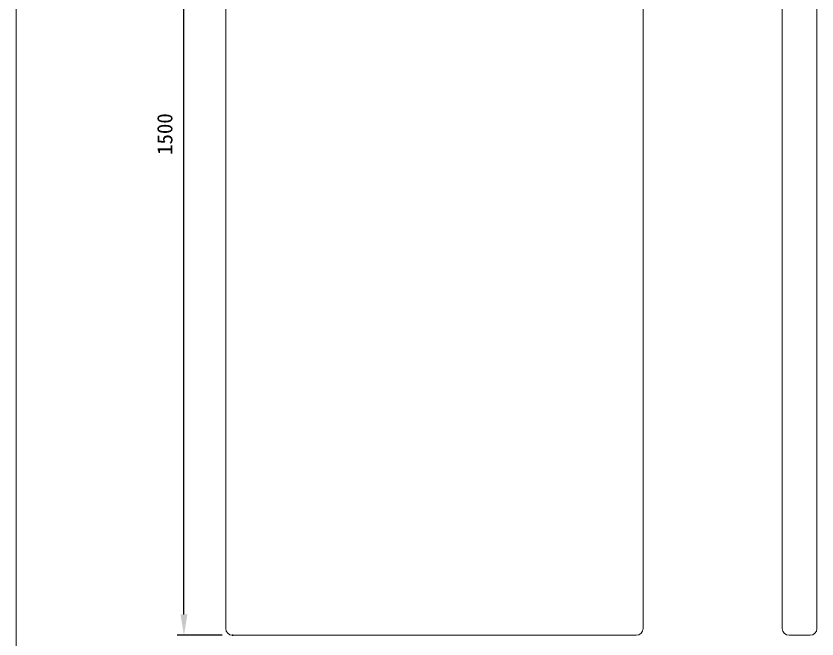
# Model space of a CAD drawing. Units: millimetres, scale not verified. Extents: x -203 to 203, y -143 to 143.
# Drawn here: x -198 to -82.9, y -92.4 to -2.9 of the extents above; entities that cross this region are included whole.
import ezdxf
from ezdxf.enums import TextEntityAlignment as Align

# ---------------------------------------------------------------- set-up
doc = ezdxf.new("R2010")
doc.units = ezdxf.units.MM
doc.header["$LTSCALE"] = 0.5
doc.header["$PDMODE"] = 32
doc.header["$PDSIZE"] = 0.1
for name, color, linetype, lineweight in [('0-1_DIMENSION_LINES$02_DIMENSI', 7, 'Continuous', 25), ('0-3_DIMENSION_LINES$03_LINES', 7, 'Continuous', 18), ('0-6_図面_FORMAT$01_WAKU$OUT_LINE', 6, 'Continuous', 18)]:
    doc.layers.add(name, color=color, linetype=linetype, lineweight=lineweight)
doc.layers.add('0-2_DEFPOINTS', color=7, linetype='Continuous')
doc.styles.add('ＭＳ ゴシック', font='')
doc.styles.get('ＭＳ ゴシック').set_extended_font_data('MS Gothic')

# ---------------------------------------------------------------- blocks, each defined once
blk = doc.blocks.new('D2')
at = {"layer": '0-1_DIMENSION_LINES$02_DIMENSI'}
for p, q in [((72.285, 119.203), (72.285, 407.204)), ((83.285, 113.204), (70.285, 113.204))]:
    blk.add_line(p, q, dxfattribs=at)
blk.add_solid([(71.285, 119.203), (73.285, 119.203), (72.285, 113.204)], dxfattribs=at)
at = {"layer": '0-2_DEFPOINTS'}
blk.add_point((86.285, 113.204), dxfattribs=at)
at = {"layer": '0-1_DIMENSION_LINES$02_DIMENSI', "style": 'ＭＳ ゴシック'}
blk.add_text('1500', height=4.399, rotation=90, dxfattribs=at).set_placement((70.285, 251.347), align=Align.BOTTOM_LEFT)

msp = doc.modelspace()

# ---------------------------------------------------------------- linework, layer by layer
at = {"layer": '0-3_DIMENSION_LINES$03_LINES'}
for p, q in [((-167.8576, 57.1018), (-167.8576, -90.8982)), ((-107.8576, -90.8982), (-107.8576, 57.1018)), ((-87.8576, 57.1018), (-87.8576, -90.8982)), ((-82.8576, -90.8982), (-82.8576, 57.1018)), ((-166.8576, -91.8982), (-108.8576, -91.8982)), ((-86.8576, -91.8982), (-83.8576, -91.8982))]:
    msp.add_line(p, q, dxfattribs=at)
for centre, start, end in [((-166.8576, -90.8982), 180, 270), ((-108.8576, -90.8982), 270, 0), ((-86.8576, -90.8982), 180, 270), ((-83.8576, -90.8982), 270, 0)]:
    msp.add_arc(centre, 1, start, end, dxfattribs=at)
at = {"layer": '0-6_図面_FORMAT$01_WAKU$OUT_LINE'}
msp.add_line((-198, 138), (-198, -138), dxfattribs=at)

# ---------------------------------------------------------------- block references
at = {"layer": '0-1_DIMENSION_LINES$02_DIMENSI', "xscale": 0.5, "yscale": 0.5}
msp.add_blockref('D2', (-210, -148.5), dxfattribs=at)

doc.saveas('drawing.dxf')
